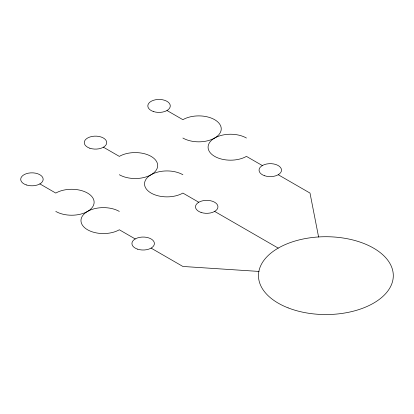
<?xml version="1.0" encoding="UTF-8"?>
<svg xmlns="http://www.w3.org/2000/svg" width="414" height="414" viewBox="0 0 414 414"><rect width="100%" height="100%" fill="white"/><g stroke="black" fill="none" stroke-linecap="round" stroke-linejoin="round"><path stroke-width="0.62" d="M259.019 271.434L182.884 266.466L151.105 248.121M166.992 110.512L182.884 119.687A22.47 12.974 0 0 1 214.664 119.687A22.47 12.974 0 0 1 214.664 138.033A22.47 12.974 0 0 0 214.664 156.383A22.47 12.974 0 0 0 246.439 156.383L262.331 165.553M278.218 174.729L309.998 193.074L318.604 237.036M103.438 147.208L119.325 156.383A22.47 12.974 0 0 1 151.105 156.383A22.47 12.974 0 0 1 151.105 174.729A22.47 12.974 0 0 0 151.105 193.074A22.47 12.974 0 0 0 182.884 193.074L198.772 202.249M214.664 211.425L278.218 248.115M39.879 183.904L55.771 193.074A22.47 12.974 0 0 1 87.545 193.074A22.47 12.974 0 0 1 87.545 211.425A22.47 12.974 0 0 0 87.545 229.77A22.47 12.974 0 0 0 119.325 229.77L135.218 238.945M119.325 211.425A22.47 12.974 0 0 0 87.545 211.425A22.47 12.974 0 0 1 55.771 211.425M182.884 174.729A22.47 12.974 0 0 0 151.105 174.729A22.47 12.974 0 0 1 119.325 174.729M246.439 138.033A22.47 12.974 0 0 0 214.664 138.033A22.47 12.974 0 0 1 182.884 138.033M264.655 175.759A11.235 6.489 0 0 0 281.51 170.144A11.235 6.489 0 0 0 264.655 164.524A11.235 6.489 0 0 0 264.655 175.759M137.541 249.15A11.235 6.489 0 0 0 154.396 243.53A11.235 6.489 0 0 0 137.541 237.91A11.235 6.489 0 0 0 137.541 249.15M288.103 307.871A67.415 38.921 0 0 0 393.129 278.415A67.415 38.921 0 0 0 296.429 240.632A67.415 38.921 0 0 0 288.103 307.871M201.095 212.454A11.235 6.489 0 0 0 217.955 206.834A11.235 6.489 0 0 0 201.1 201.22A11.235 6.489 0 0 0 201.095 212.454M26.315 184.934A11.235 6.489 0 0 0 43.17 179.314A11.235 6.489 0 0 0 26.315 173.699A11.235 6.489 0 0 0 26.315 184.934M89.874 148.238A11.235 6.489 0 0 0 106.729 142.623A11.235 6.489 0 0 0 89.874 137.003A11.235 6.489 0 0 0 89.874 148.238M153.428 111.542A11.235 6.489 0 0 0 170.283 105.927A11.235 6.489 0 0 0 153.428 100.307A11.235 6.489 0 0 0 153.428 111.542"/></g></svg>
